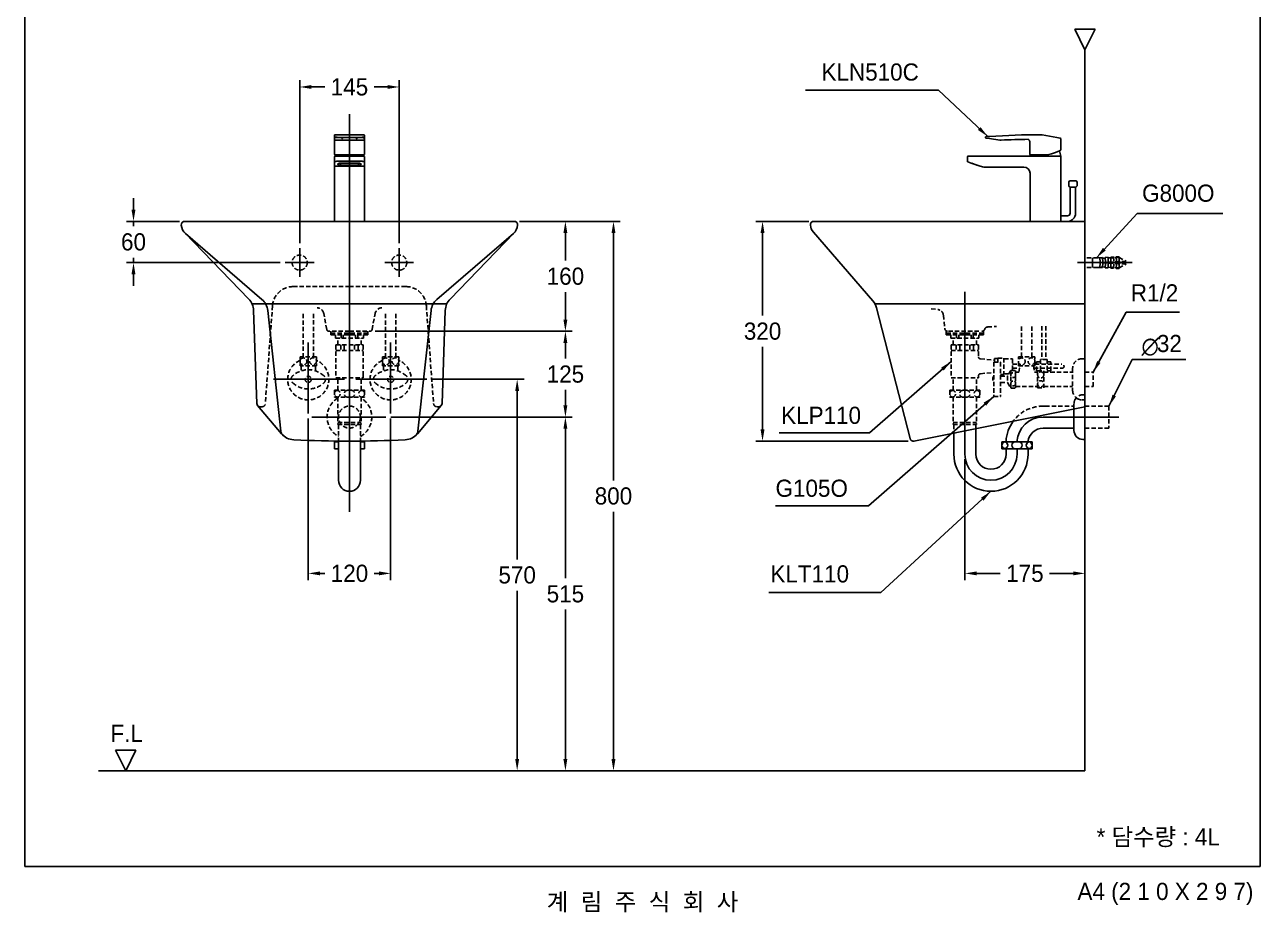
# Model space of a CAD drawing. Header units: millimetres. Extents: x 0 to 1800, y -67 to 2530.
# Drawn here: x 0 to 1800, y -67 to 1226 of the extents above; entities that cross this region are included whole.
import ezdxf
from ezdxf.enums import TextEntityAlignment as Align
from ezdxf.lldxf.tags import DXFTag

# ---------------------------------------------------------------- set-up
doc = ezdxf.new("R2010")
doc.units = ezdxf.units.MM
doc.linetypes.add('DASHED2', pattern=[9.525, 6.35, -3.175])
for name, color, linetype in [('TEXT', 7, 'Continuous'), ('내부선 및 부속', 4, 'Continuous'), ('도각라인', 7, 'Continuous'), ('외형선', 3, 'Continuous'), ('점선', 6, 'DASHED2'), ('중심선', 1, 'DASHED'), ('치수선', 7, 'Continuous')]:
    doc.layers.add(name, color=color, linetype=linetype)
doc.styles.add('____', font='')
doc.styles.add('타이틀', font='H2GTRM.TTF', dxfattribs={"height": 25})
doc.styles.get('____').set_extended_font_data('굴림')
tags = doc.linetypes.add('DASHDOT', pattern=[70, 31, -13, 13, -13]).pattern_tags.tags
tags[10:11] = [DXFTag(74, 4), DXFTag(75, 0), DXFTag(340, '0'), DXFTag(46, 0.0), DXFTag(50, 0.0), DXFTag(44, 0.0), DXFTag(45, 0.0)]
tags[8:9] = [DXFTag(74, 4), DXFTag(75, 0), DXFTag(340, '0'), DXFTag(46, 0.0), DXFTag(50, 0.0), DXFTag(44, 0.0), DXFTag(45, 0.0)]
tags[6:7] = [DXFTag(74, 4), DXFTag(75, 0), DXFTag(340, '0'), DXFTag(46, 0.0), DXFTag(50, 0.0), DXFTag(44, 0.0), DXFTag(45, 0.0)]
tags[4:5] = [DXFTag(74, 4), DXFTag(75, 0), DXFTag(340, '0'), DXFTag(46, 0.0), DXFTag(50, 0.0), DXFTag(44, 0.0), DXFTag(45, 0.0)]
tags = doc.linetypes.add('DASHED', pattern=[25.72, 12.86, -12.86]).pattern_tags.tags
tags[6:7] = [DXFTag(74, 4), DXFTag(75, 0), DXFTag(340, '0'), DXFTag(46, 0.0), DXFTag(50, 0.0), DXFTag(44, 0.0), DXFTag(45, 0.0)]
tags[4:5] = [DXFTag(74, 4), DXFTag(75, 0), DXFTag(340, '0'), DXFTag(46, 0.0), DXFTag(50, 0.0), DXFTag(44, 0.0), DXFTag(45, 0.0)]
doc.dimstyles.new('MSADIM', dxfattribs={"dimtxt": 33, "dimasz": 17, "dimexe": 10, "dimexo": 7.5, "dimgap": 10, "dimtad": 0, "dimtih": 1, "dimtoh": 1, "dimdec": 0, "dimzin": 1, "dimdsep": 46, "dimtxsty": '____', "dimcen": 11.25, "dimadec": 0, "dimazin": 0, "dimtfac": 1, "dimtdec": 0, "dimtix": 1, "dimtmove": 0, "dimatfit": 3, "dimfxl": 0, "dimtolj": 1, "dimtzin": 1, "dimarcsym": 0})

# ---------------------------------------------------------------- blocks, each defined once
blk = doc.blocks.new('*D4')
at = {"layer": '치수선', "color": 0, "linetype": 'Continuous', "lineweight": -2}
for p, q in [((400.6, 907.7), (400.6, 1144.9)), ((417.6, 1134.9), (437.1, 1134.9)), ((528.6, 1134.9), (509, 1134.9)), ((545.6, 907.7), (545.6, 1144.9))]:
    blk.add_line(p, q, dxfattribs=at)
at = {"layer": '치수선', "color": 0, "linetype": 'Continuous'}
for points in [[(417.6, 1137.7), (417.6, 1132.1), (400.6, 1134.9)], [(528.6, 1137.7), (528.6, 1132.1), (545.6, 1134.9)]]:
    blk.add_solid(points, dxfattribs=at)
at = {"layer": '치수선', "color": 0, "linetype": 'Continuous', "insert": (473.1, 1134.9), "char_height": 25, "attachment_point": 5, "style": '____'}
blk.add_mtext('\\A1;145', dxfattribs=at)
blk = doc.blocks.new('*D5')
at = {"layer": '치수선', "color": 0, "linetype": 'Continuous', "lineweight": -2}
for p, q in [((158.5, 956.2), (158.5, 973.2)), ((225.6, 939.2), (148.5, 939.2)), ((158.5, 939.2), (158.5, 932)), ((158.5, 879.2), (158.5, 886.3)), ((372.1, 879.2), (148.5, 879.2)), ((158.5, 862.2), (158.5, 845.2))]:
    blk.add_line(p, q, dxfattribs=at)
at = {"layer": '치수선', "color": 0, "linetype": 'Continuous'}
for points in [[(155.6, 956.2), (161.3, 956.2), (158.5, 939.2)], [(155.6, 862.2), (161.3, 862.2), (158.5, 879.2)]]:
    blk.add_solid(points, dxfattribs=at)
at = {"layer": '치수선', "color": 0, "linetype": 'Continuous', "insert": (158.5, 909.2), "char_height": 25, "attachment_point": 5, "style": '____'}
blk.add_mtext('\\A1;60', dxfattribs=at)
blk = doc.blocks.new('*D6')
at = {"layer": '치수선', "color": 0, "linetype": 'Continuous', "lineweight": -2}
for p, q in [((720.6, 939.2), (797.7, 939.2)), ((787.7, 922.2), (787.7, 882)), ((787.7, 796.2), (787.7, 836.3)), ((510.6, 779.2), (797.7, 779.2))]:
    blk.add_line(p, q, dxfattribs=at)
at = {"layer": '치수선', "color": 0, "linetype": 'Continuous'}
for points in [[(784.8, 922.2), (790.5, 922.2), (787.7, 939.2)], [(784.8, 796.2), (790.5, 796.2), (787.7, 779.2)]]:
    blk.add_solid(points, dxfattribs=at)
at = {"layer": '치수선', "color": 0, "linetype": 'Continuous', "insert": (787.7, 859.2), "char_height": 25, "attachment_point": 5, "style": '____'}
blk.add_mtext('\\A1;160', dxfattribs=at)
blk = doc.blocks.new('*D7')
at = {"layer": '치수선', "color": 0, "linetype": 'Continuous', "lineweight": -2}
for p, q in [((510.6, 779.2), (797.7, 779.2)), ((787.7, 762.2), (787.7, 739.5)), ((787.7, 671.2), (787.7, 693.8)), ((533.6, 654.2), (797.7, 654.2))]:
    blk.add_line(p, q, dxfattribs=at)
at = {"layer": '치수선', "color": 0, "linetype": 'Continuous'}
for points in [[(784.8, 762.2), (790.5, 762.2), (787.7, 779.2)], [(784.8, 671.2), (790.5, 671.2), (787.7, 654.2)]]:
    blk.add_solid(points, dxfattribs=at)
at = {"layer": '치수선', "color": 0, "linetype": 'Continuous', "insert": (787.7, 716.7), "char_height": 25, "attachment_point": 5, "style": '____'}
blk.add_mtext('\\A1;125', dxfattribs=at)
blk = doc.blocks.new('*D8')
at = {"layer": '치수선', "color": 0, "linetype": 'Continuous', "lineweight": -2}
for p, q in [((533.6, 654.2), (797.7, 654.2)), ((787.7, 637.2), (787.7, 419.5)), ((787.7, 156.2), (787.7, 373.8)), ((786.5, 139.2), (797.7, 139.2))]:
    blk.add_line(p, q, dxfattribs=at)
at = {"layer": '치수선', "color": 0, "linetype": 'Continuous'}
for points in [[(784.8, 637.2), (790.5, 637.2), (787.7, 654.2)], [(784.8, 156.2), (790.5, 156.2), (787.7, 139.2)]]:
    blk.add_solid(points, dxfattribs=at)
at = {"layer": '치수선', "color": 0, "linetype": 'Continuous', "insert": (787.7, 396.7), "char_height": 25, "attachment_point": 5, "style": '____'}
blk.add_mtext('\\A1;515', dxfattribs=at)
blk = doc.blocks.new('*D9')
at = {"layer": '치수선', "color": 0, "linetype": 'Continuous', "lineweight": -2}
for p, q in [((720.6, 939.2), (867.7, 939.2)), ((857.7, 922.2), (857.7, 562)), ((857.7, 156.2), (857.7, 516.3)), ((859.5, 139.2), (867.7, 139.2))]:
    blk.add_line(p, q, dxfattribs=at)
at = {"layer": '치수선', "color": 0, "linetype": 'Continuous'}
for points in [[(854.9, 922.2), (860.6, 922.2), (857.7, 939.2)], [(854.9, 156.2), (860.6, 156.2), (857.7, 139.2)]]:
    blk.add_solid(points, dxfattribs=at)
at = {"layer": '치수선', "color": 0, "linetype": 'Continuous', "insert": (857.7, 539.2), "char_height": 25, "attachment_point": 5, "style": '____'}
blk.add_mtext('\\A1;800', dxfattribs=at)
blk = doc.blocks.new('*D10')
at = {"layer": '치수선', "color": 0, "linetype": 'Continuous', "lineweight": -2}
for p, q in [((593.3, 709.2), (727.4, 709.2)), ((717.4, 692.2), (717.4, 447)), ((717.4, 156.2), (717.4, 401.3)), ((712.9, 139.2), (707.4, 139.2))]:
    blk.add_line(p, q, dxfattribs=at)
at = {"layer": '치수선', "color": 0, "linetype": 'Continuous'}
for points in [[(714.6, 692.2), (720.2, 692.2), (717.4, 709.2)], [(714.6, 156.2), (720.2, 156.2), (717.4, 139.2)]]:
    blk.add_solid(points, dxfattribs=at)
at = {"layer": '치수선', "color": 0, "linetype": 'Continuous', "insert": (717.4, 424.2), "char_height": 25, "attachment_point": 5, "style": '____'}
blk.add_mtext('\\A1;570', dxfattribs=at)
blk = doc.blocks.new('*D11')
at = {"layer": '치수선', "color": 0, "linetype": 'Continuous', "lineweight": -2}
for p, q in [((413.1, 652), (413.1, 416.6)), ((533.1, 652), (533.1, 416.6)), ((430.1, 426.6), (437.1, 426.6)), ((516.1, 426.6), (509, 426.6))]:
    blk.add_line(p, q, dxfattribs=at)
at = {"layer": '치수선', "color": 0, "linetype": 'Continuous'}
for points in [[(430.1, 429.4), (430.1, 423.8), (413.1, 426.6)], [(516.1, 429.4), (516.1, 423.8), (533.1, 426.6)]]:
    blk.add_solid(points, dxfattribs=at)
at = {"layer": '치수선', "color": 0, "linetype": 'Continuous', "insert": (473.1, 426.6), "char_height": 25, "attachment_point": 5, "style": '____'}
blk.add_mtext('\\A1;120', dxfattribs=at)
blk = doc.blocks.new('*D12')
at = {"layer": '치수선', "color": 0, "linetype": 'Continuous', "lineweight": -2}
for p, q in [((1142.1, 939.2), (1064.9, 939.2)), ((1074.9, 922.2), (1074.9, 802)), ((1074.9, 636.2), (1074.9, 756.3)), ((1287.1, 619.2), (1064.9, 619.2))]:
    blk.add_line(p, q, dxfattribs=at)
at = {"layer": '치수선', "color": 0, "linetype": 'Continuous'}
for points in [[(1072, 922.2), (1077.7, 922.2), (1074.9, 939.2)], [(1072, 636.2), (1077.7, 636.2), (1074.9, 619.2)]]:
    blk.add_solid(points, dxfattribs=at)
at = {"layer": '치수선', "color": 0, "linetype": 'Continuous', "insert": (1074.9, 779.2), "char_height": 25, "attachment_point": 5, "style": '____'}
blk.add_mtext('\\A1;320', dxfattribs=at)
blk = doc.blocks.new('*D13')
at = {"layer": '치수선', "color": 0, "linetype": 'Continuous', "lineweight": -2}
for p, q in [((1369.6, 592.7), (1369.6, 416.6)), ((1386.6, 426.6), (1421.1, 426.6)), ((1527.6, 426.6), (1493, 426.6)), ((1544.6, 425.2), (1544.6, 416.6))]:
    blk.add_line(p, q, dxfattribs=at)
at = {"layer": '치수선', "color": 0, "linetype": 'Continuous'}
for points in [[(1386.6, 429.4), (1386.6, 423.8), (1369.6, 426.6)], [(1527.6, 429.4), (1527.6, 423.8), (1544.6, 426.6)]]:
    blk.add_solid(points, dxfattribs=at)
at = {"layer": '치수선', "color": 0, "linetype": 'Continuous', "insert": (1457.1, 426.6), "char_height": 25, "attachment_point": 5, "style": '____'}
blk.add_mtext('\\A1;175', dxfattribs=at)

msp = doc.modelspace()

# ---------------------------------------------------------------- linework, layer by layer
at = {"layer": '내부선 및 부속', "linetype": 'Continuous'}
for p, q in [((451.1, 1064.2), (451.1, 1061.9)), ((451.1, 1064.2), (451.1, 1064)), ((451.1, 1064), (451.1, 1060.2)), ((452.1, 1065.2), (494.1, 1065.2)), ((495.1, 1064.2), (495.1, 1061.9)), ((1482, 1065), (1503.7, 1061.2)), ((451.1, 1060.7), (451.1, 1061.9)), ((451.1, 1058.6), (451.1, 1060.7)), ((451.1, 1060.2), (451.1, 1059.4)), ((451.1, 1037.2), (451.1, 1059.8)), ((451.1, 1059.8), (451.1, 1058.5)), ((451.1, 1058.2), (451.1, 1059.4)), ((451.1, 1058.5), (451.1, 1058.6)), ((451.1, 1058.2), (451.1, 1041.3)), ((452.1, 1057.6), (494.1, 1057.6)), ((489.1, 1061.5), (457.1, 1061.5)), ((457.1, 1061.5), (457.1, 1061.3)), ((457.1, 1061.3), (489.1, 1061.3)), ((463.1, 1061), (462.1, 1061)), ((462.1, 1061), (462.1, 1060.3)), ((462.1, 1060.3), (462.1, 1060.1)), ((462.1, 1060.1), (463.1, 1060.1)), ((463.1, 1060.1), (463.1, 1061)), ((463.1, 1060.3), (463.1, 1061)), ((463.1, 1060.1), (463.1, 1060.3)), ((483.1, 1061), (483.1, 1060.3)), ((484.1, 1061), (483.1, 1061)), ((483.1, 1060.3), (483.1, 1060.1)), ((483.1, 1060.1), (484.1, 1060.1)), ((484.1, 1060.1), (483.1, 1060.1)), ((484.1, 1060.3), (484.1, 1061)), ((484.1, 1060.1), (484.1, 1061)), ((484.1, 1060.1), (484.1, 1060.3)), ((484.1, 1060.1), (484.1, 1060.1)), ((489.1, 1061.3), (489.1, 1061.5)), ((494.1, 1057.5), (494.1, 1057.6)), ((495.1, 1061.9), (495.1, 1060.7)), ((495.1, 1060.7), (495.1, 1058.6)), ((495.1, 1059.8), (495.1, 1059.8)), ((495.1, 1059.8), (495.1, 1037.2)), ((495.1, 1058.5), (495.1, 1058.6)), ((1399.6, 1061.3), (1399.6, 1061.5)), ((1399.6, 1061.5), (1399.6, 1061.3)), ((1405.4, 1059.7), (1400.4, 1060.3)), ((1420.5, 1057.6), (1405.4, 1059.7)), ((1464.1, 1037.2), (1464.1, 1055.7)), ((1503.7, 1061.2), (1508.7, 1060.3)), ((1509.6, 1059.3), (1509.6, 1059.2)), ((1509.6, 1058.2), (1509.6, 1059.2)), ((1509.6, 1058.2), (1509.6, 1043.7)), ((451.1, 1041.3), (451.1, 1037.2)), ((451.1, 1025), (451.1, 1033.2)), ((451.1, 939.2), (451.1, 1033.2)), ((452.5, 1036.2), (452.1, 1036.2)), ((452.1, 1034.2), (457.1, 1034.2)), ((493.6, 1036.2), (452.5, 1036.2)), ((457.1, 1034.2), (489.1, 1034.2)), ((457.1, 1026.9), (489.1, 1026.9)), ((494.1, 1034.2), (489.1, 1034.2)), ((494.1, 1036.2), (493.6, 1036.2)), ((495.1, 1033.2), (495.1, 1025)), ((1373.3, 1026.9), (1373.3, 1033.2)), ((1373.3, 1033.2), (1373.3, 1026.9)), ((1374.3, 1034.2), (1379.3, 1034.2)), ((1379.3, 1034.2), (1503.6, 1034.2)), ((1465.1, 1036.2), (1478.5, 1036.2)), ((1465.6, 1036.2), (1470, 1036.2)), ((1480.6, 1036.2), (1478.5, 1036.2)), ((1487.6, 1036.2), (1480.6, 1036.2)), ((1508.6, 1034.2), (1503.6, 1034.2)), ((1508.6, 1034.2), (1509.6, 1034.2)), ((1509.6, 1034.2), (1509.6, 1033.2)), ((1509.6, 939.2), (1509.6, 1033.2)), ((451.1, 1020.3), (451.1, 1025)), ((451.1, 1019.2), (451.1, 1020.3)), ((451.1, 939.2), (451.1, 1019.2)), ((452.1, 1019.4), (494.1, 1019.4)), ((486.1, 1023.9), (460.1, 1023.9)), ((460.1, 1021.1), (460.1, 1023.9)), ((460.1, 1021.1), (486.1, 1021.1)), ((486.1, 1021.1), (486.1, 1023.9)), ((495.1, 1025), (495.1, 1020.3)), ((495.1, 1019.2), (495.1, 1020.3)), ((495.1, 1019.2), (495.1, 1019.2)), ((495.1, 1019.2), (495.1, 939.2)), ((1379, 1024.1), (1374, 1025.9)), ((1374, 1025.9), (1379, 1024.1)), ((1379, 1024.1), (1392, 1019.4)), ((1392, 1019.4), (1379, 1024.1)), ((1379.6, 1023.9), (1387.1, 1021.1)), ((1387.1, 1021.1), (1379.6, 1023.9)), ((1455.6, 1018.2), (1398.8, 1018.2)), ((1464.6, 939.2), (1464.6, 1009.2)), ((1521, 991.1), (1521, 996.2)), ((1523, 998.2), (1531.1, 998.2)), ((1533, 996.2), (1533, 991.1)), ((1527, 989.2), (1522.9, 989.2)), ((1523, 989.2), (1523, 951.2)), ((1523, 989.2), (1531, 989.2)), ((1529.3, 989.2), (1524.6, 989.2)), ((1531, 989.2), (1527, 989.2)), ((1531.1, 989.2), (1527, 989.2)), ((1531, 951.2), (1531, 989.2)), ((1509.6, 966.2), (1509.6, 971.2)), ((1509.6, 944.2), (1509.6, 966.2)), ((1519, 947.2), (1509.6, 947.2)), ((1509.6, 944.2), (1509.6, 939.2)), ((1509.6, 939.2), (1519, 939.2)), ((234.3, 921.6), (345.6, 825.6)), ((711.9, 921.6), (600.5, 825.6)), ((354.1, 809.4), (373.3, 633.7)), ((592, 809.4), (572.9, 633.7)), ((1528.6, 666), (1528.6, 634.7)), ((1353.6, 630.9), (1353.6, 600.2)), ((1385.6, 637.3), (1385.6, 600.2)), ((1483.5, 638.2), (1528.6, 638.2)), ((457.1, 618.2), (451.3, 618.2)), ((451.3, 618.2), (451.3, 614.9)), ((451.3, 614.9), (451.3, 608.2)), ((457.1, 619.2), (457.1, 614.6)), ((457.1, 614.6), (457.1, 562.2)), ((489.1, 619.2), (489.1, 614.6)), ((494.8, 618.2), (489.1, 618.2)), ((489.1, 614.6), (489.1, 562.2)), ((494.8, 618.2), (494.8, 614.9)), ((494.8, 614.9), (494.8, 608.2)), ((1423.6, 618.2), (1467.6, 618.2)), ((1423.6, 618.2), (1423.6, 608.2)), ((1429.6, 618.2), (1429.6, 619.3)), ((1467.6, 618.2), (1467.6, 608.2)), ((1541.6, 621.7), (1544.6, 621.7)), ((457.1, 608.2), (451.3, 608.2)), ((494.8, 608.2), (489.1, 608.2)), ((1423.6, 608.2), (1467.6, 608.2)), ((1429.6, 608.2), (1429.6, 600.2)), ((1461.6, 608.2), (1461.6, 600.2))]:
    msp.add_line(p, q, dxfattribs=at)
for centre, radius, start, end in [((1473.3, 65.2), 1000, 89.5936, 93.8863), ((1480.3, 1055.2), 10, 80, 89.5936), ((494.1, 1058.5), 1, 270, 0), ((1400.6, 1061.3), 1, 202.1993, 262.1993), ((1400.6, 1061.3), 1, 202.1993, 262.1993), ((1400.6, 1061.3), 1, 202.1993, 262.1993), ((1400.6, 1061.3), 1, 202.1993, 262.1993), ((1421.9, 1067.5), 10, 262.1993, 272.9349), ((1473.3, 65.2), 993.6, 90.6538, 92.9349), ((1460.8, 1055.6), 3.34, 2.007, 69.3544), ((452.1, 1037.2), 1, 180, 270), ((452.1, 1033.2), 1, 90, 180), ((452.1, 1033.2), 1, 90, 180), ((480.7, 1029.1), 27.6, 165.1842, 169.4357), ((466.4, 1029.1), 27.6, 10.5643, 14.8158), ((494.1, 1037.2), 1, 270, 0), ((494.1, 1033.2), 1, 0, 90), ((1374.3, 1033.2), 1, 90, 180), ((1374.3, 1033.2), 1, 90, 180), ((1465.1, 1037.2), 1, 180, 270), ((1496.7, 1029.1), 27.6, 165.1842, 169.4357), ((1482, 1091.7), 55.8, 275.72, 293.156), ((1482.4, 1029.1), 27.6, 10.5643, 27.3016), ((1398.8, 1038.2), 20, 250, 270), ((1398.8, 1038.2), 20, 250, 270), ((1455.6, 1009.2), 9, 0, 90), ((1523, 996.2), 2, 90, 180), ((1522.9, 991.1), 1.92, 180, 270), ((1531.1, 996.2), 1.92, 0, 90), ((1531.1, 991.1), 1.92, 270, 0), ((1519, 951.2), 4, 270, 0), ((1519, 951.2), 12, 270, 0), ((329.3, 806.7), 25, 6.2167, 49.2335), ((616.8, 806.7), 25, 130.7665, 173.7833), ((1483.5, 616.2), 54, 143.5957, 176.6714), ((1483.5, 616.2), 22, 90, 174.7841), ((1541.6, 634.7), 13, 180.0012, 270), ((1428.6, 613.2), 5, 98.6269, 261.3731), ((1427.1, 613.2), 5, 278.6269, 81.3731), ((1443.1, 613.2), 5, 90, 270), ((1448.1, 613.2), 5, 270, 90), ((1464.1, 613.2), 5, 98.6269, 261.3731), ((1462.6, 613.2), 5, 278.6269, 81.3731), ((1407.6, 600.2), 54, 180, 0), ((1407.6, 600.2), 22, 180, 0), ((473.1, 562.2), 16, 180, 0)]:
    msp.add_arc(centre, radius, start, end, dxfattribs=at)
for points, knots in [([(451.1, 1064.3), (451.1, 1064.4), (451.1, 1064.5), (451.2, 1064.6), (451.3, 1064.8), (451.5, 1065), (451.8, 1065.2), (452, 1065.2), (452.1, 1065.2)], [0, 0, 0, 0, 0.097046, 0.215477, 0.366984, 0.6013, 0.806128, 1, 1, 1, 1]), ([(494.1, 1065.2), (494.1, 1065.2), (494.2, 1065.2), (494.4, 1065.1), (494.6, 1065), (494.8, 1064.9), (494.9, 1064.7), (495, 1064.5), (495, 1064.4), (495.1, 1064.3), (495.1, 1064.3), (495.1, 1064.3)], [0, 0, 0, 0, 0.020818, 0.239105, 0.419032, 0.574027, 0.708164, 0.821662, 0.913084, 0.980269, 1, 1, 1, 1]), ([(1400.5, 1062.5), (1400.3, 1062.5), (1400.1, 1062.5), (1399.9, 1062.3), (1399.7, 1062.1), (1399.6, 1061.9), (1399.6, 1061.6), (1399.6, 1061.5)], [0, 0, 0, 0, 0.285714, 0.428571, 0.571429, 0.785714, 1, 1, 1, 1]), ([(1400.5, 1062.5), (1400.5, 1062.5), (1400.6, 1062.5), (1400.9, 1062.6), (1401.3, 1062.6), (1401.7, 1062.6), (1402.4, 1062.7), (1403.3, 1062.7), (1404.4, 1062.8), (1405.1, 1062.9), (1405.5, 1062.9)], [0, 0, 0, 0, 0.142857, 0.285714, 0.357143, 0.428571, 0.571429, 0.714286, 0.857143, 1, 1, 1, 1]), ([(457.1, 1061.5), (456.6, 1061.5), (455.9, 1061.5), (455.1, 1061.6), (454.5, 1061.6), (453.9, 1061.6), (453.1, 1061.6), (452.5, 1061.7), (452, 1061.7), (451.8, 1061.7), (451.7, 1061.7), (451.5, 1061.8), (451.2, 1061.8), (451.1, 1061.9), (451.1, 1061.9)], [0, 0, 0, 0, 0.142857, 0.214286, 0.285714, 0.357143, 0.428571, 0.571429, 0.642857, 0.678571, 0.696429, 0.714286, 0.857143, 1, 1, 1, 1]), ([(451.1, 1060.7), (451.1, 1060.8), (451.5, 1061), (453.2, 1061.2), (455.3, 1061.3), (456.6, 1061.3), (457.1, 1061.3)], [0, 0, 0, 0, 0.285714, 0.571429, 0.857143, 1, 1, 1, 1]), ([(495, 1061.8), (494.9, 1061.8), (494.8, 1061.8), (494.5, 1061.7), (493.8, 1061.7), (493, 1061.6), (492.3, 1061.6), (491.5, 1061.6), (490.4, 1061.5), (489.5, 1061.5), (489.1, 1061.5)], [0, 0, 0, 0, 0.022938, 0.185782, 0.348626, 0.511469, 0.592891, 0.674313, 0.837156, 1, 1, 1, 1]), ([(489.1, 1061.3), (490, 1061.3), (491.8, 1061.3), (493.9, 1061.1), (494.7, 1060.9), (494.9, 1060.8), (495, 1060.8)], [0, 0, 0, 0, 0.32589, 0.651781, 0.977671, 1, 1, 1, 1]), ([(451.1, 1025), (451.1, 1025.3), (451.5, 1025.9), (453.2, 1026.5), (455.3, 1026.8), (456.6, 1026.9), (457.1, 1026.9)], [0, 0, 0, 0, 0.285714, 0.571429, 0.857143, 1, 1, 1, 1]), ([(489.1, 1026.9), (490, 1026.9), (491.8, 1026.7), (493.9, 1026.2), (494.7, 1025.7), (494.9, 1025.4), (494.9, 1025.4)], [0, 0, 0, 0, 0.326484, 0.652968, 0.979452, 1, 1, 1, 1]), ([(1373.3, 1026.9), (1373.3, 1026.8), (1373.3, 1026.6), (1373.4, 1026.4), (1373.6, 1026.2), (1373.7, 1026), (1373.9, 1026), (1374, 1025.9)], [0, 0, 0, 0, 0.214286, 0.428571, 0.571429, 0.714286, 1, 1, 1, 1]), ([(1508.9, 1042.8), (1508.9, 1042.8), (1508.8, 1042.7), (1508.6, 1042.6), (1508.2, 1042.4), (1507.9, 1042.2), (1507.5, 1042), (1507.1, 1041.8), (1506.6, 1041.6), (1505.9, 1041.3), (1505.3, 1041), (1504.7, 1040.7), (1504.5, 1040.6), (1504.4, 1040.6)], [0, 0, 0, 0, 0.022972, 0.19686, 0.283804, 0.370748, 0.457692, 0.5229, 0.63158, 0.718524, 0.892412, 0.935884, 1, 1, 1, 1]), ([(1508.5, 1042.6), (1508.5, 1042.6), (1508.5, 1042.6), (1508.5, 1042.6), (1508.4, 1042.5), (1508.4, 1042.5), (1508.3, 1042.5), (1508.2, 1042.4), (1508.2, 1042.4), (1508.1, 1042.4), (1508.1, 1042.3), (1508, 1042.3), (1508, 1042.3), (1507.9, 1042.3), (1507.9, 1042.2), (1507.8, 1042.2), (1507.7, 1042.1), (1507.5, 1042.1), (1507.5, 1042), (1507.3, 1041.9), (1507.2, 1041.9), (1507.1, 1041.8), (1507, 1041.8), (1507, 1041.8), (1507, 1041.8), (1506.9, 1041.8)], [0, 0, 0, 0, 0.147203, 0.147203, 0.295653, 0.295653, 0.37051, 0.37051, 0.483564, 0.483564, 0.521467, 0.521467, 0.597561, 0.597561, 0.635788, 0.635788, 0.751471, 0.751471, 0.829397, 0.829397, 0.947331, 0.947331, 0.986892, 0.986892, 1, 1, 1, 1]), ([(1509.4, 1043.7), (1509.4, 1043.6), (1509.4, 1043.4), (1509.3, 1043.2), (1509.2, 1043), (1509, 1042.9), (1508.9, 1042.8)], [0, 0, 0, 0, 0.250001, 0.499999, 0.749998, 1, 1, 1, 1]), ([(1509.4, 1043.7), (1509.4, 1043.7), (1509.5, 1043.7), (1509.6, 1043.7), (1509.6, 1043.7)], [0, 0, 0, 0, 0.15708, 1, 1, 1, 1]), ([(451.1, 1019.2), (451.1, 1019.2), (451.1, 1019.2), (451.1, 1019.1), (451.1, 1019), (451.1, 1018.9)], [0, 0, 0, 0, 0.003909, 0.003909, 1, 1, 1, 1]), ([(495, 1019), (495, 1019), (495, 1018.9), (495, 1018.9), (495, 1018.9)], [0, 0, 0, 0, 0.705199, 1, 1, 1, 1])]:
    msp.add_open_spline(points, degree=3, knots=knots, dxfattribs=at)
for points, degree in [([(495, 1062.1), (495.1, 1062), (494.9, 1061.8)], 2), ([(495, 1062.1), (495.1, 1062), (495.1, 1062), (495.1, 1061.9)], 3), ([(1400.5, 1062.5), (1400, 1062.5), (1399.6, 1062), (1399.6, 1061.5)], 3), ([(1400.2, 1062.5), (1400.3, 1062.5), (1400.3, 1062.5), (1400.3, 1062.5)], 3), ([(494.5, 1057.7), (494.5, 1057.6), (494.5, 1057.5), (494.6, 1057.5)], 3), ([(494.7, 1057.7), (494.6, 1057.6), (494.6, 1057.6), (494.6, 1057.5)], 3), ([(494.9, 1060.8), (495, 1060.6), (495, 1060.5)], 2), ([(495.1, 1061.9), (495.1, 1061.9), (495, 1061.8), (495, 1061.8)], 3), ([(495, 1060.8), (495, 1060.7), (495.1, 1060.7), (495.1, 1060.7)], 3), ([(495.1, 1060.7), (495.1, 1060.6), (495.1, 1060.5), (495, 1060.5)], 3), ([(1399.6, 1061.3), (1399.6, 1060.9), (1400, 1060.4), (1400.4, 1060.3)], 3), ([(1503.7, 1061.2), (1503.7, 1061.2), (1503.7, 1061.2), (1503.7, 1061.2)], 3), ([(1509.6, 1059.3), (1509.6, 1059.8), (1509.2, 1060.2), (1508.7, 1060.3)], 3), ([(1373.3, 1026.9), (1373.3, 1026.5), (1373.6, 1026.1), (1374, 1025.9)], 3), ([(1504.4, 1040.6), (1504.2, 1040.5), (1504, 1040.4)], 2), ([(1504, 1040.4), (1504, 1040.4), (1504, 1040.4), (1504, 1040.4)], 3), ([(494.9, 1025.4), (495, 1025.3), (495.1, 1025.2), (495.1, 1025)], 3), ([(494.9, 1025.4), (495, 1025.1), (495, 1024.9)], 2), ([(495.1, 1025), (495.1, 1025), (495.1, 1024.9), (495, 1024.9)], 3)]:
    msp.add_open_spline(points, degree=degree, dxfattribs=at)
for points in [[(452.1, 1057.6), (451.1, 1057.6), (451.1, 1058.6)], [(495.1, 1058.6), (495.1, 1057.6), (494.1, 1057.6)], [(452.1, 1019.4), (451.1, 1019.4), (451.1, 1020.3)], [(495.1, 1020.3), (495.1, 1019.4), (494.1, 1019.4)]]:
    msp.add_rational_spline(points, [1, 0.707106781056, 1], degree=2, dxfattribs=at)
for points in [[(460.1, 1021.1), (456.1, 1021.1), (456.1, 1022.5), (456.1, 1023.9), (460.1, 1023.9)], [(486.1, 1023.9), (490.1, 1023.9), (490.1, 1022.5), (490.1, 1021.1), (486.1, 1021.1)]]:
    msp.add_rational_spline(points, [1, 0.707106781056, 1, 0.707106781056, 1], degree=2, knots=[0, 0, 0, 0.5, 0.5, 1, 1, 1], dxfattribs=at)
at = {"layer": '도각라인'}
for p, q in [((0, 0), (0, 2530)), ((1800, 2530), (1800, 0)), ((0, 0), (1800, 0))]:
    msp.add_line(p, q, dxfattribs=at)
at = {"layer": '외형선', "linetype": 'Continuous'}
for p, q in [((1559.6, 1219.2), (1529.6, 1219.2)), ((1529.6, 1219.2), (1544.6, 1189.2)), ((1544.6, 1189.2), (1559.6, 1219.2)), ((1544.6, 1189.2), (1544.6, 139.2)), ((473.1, 939.2), (233.1, 939.2)), ((473.1, 939.2), (713.1, 939.2)), ((1149.6, 939.2), (1544.6, 939.2)), ((233.1, 922.7), (326.4, 826.1)), ((713.1, 922.7), (619.7, 826.1)), ((1148.9, 923.5), (1235.7, 823.6)), ((331.1, 819.2), (473.1, 819.2)), ((615, 819.2), (473.1, 819.2)), ((1238.8, 819.2), (1544.6, 819.2)), ((1241, 813.4), (1289.7, 622.9)), ((333.4, 809.6), (338.1, 674)), ((612.7, 809.6), (608.1, 674)), ((374, 630), (339.2, 670.9)), ((572.1, 630), (606.9, 670.9)), ((1295.5, 619.3), (1544.6, 669.2)), ((162.1, 169.2), (132.1, 169.2)), ((132.1, 169.2), (147.1, 139.2)), ((147.1, 139.2), (162.1, 169.2)), ((107.6, 139.2), (1544.6, 139.2))]:
    msp.add_line(p, q, dxfattribs=at)
for centre, radius, start, end in [((233.1, 934.2), 5, 90, 184.6499), ((713.1, 934.2), 5, 355.3501, 90), ((1149.6, 934.2), 5, 90, 185.1725), ((246, 935.2), 18, 184.6499, 229.2339), ((700.1, 935.2), 18, 310.7661, 355.35), ((1162.5, 935.3), 18, 185.1725, 220.9743), ((308.4, 808.7), 25, 1.9738, 43.9982), ((637.7, 808.7), 25, 136.0018, 178.0262), ((1216.8, 807.2), 25, 14.3371, 40.9738), ((343.1, 674.2), 5, 181.9732, 220.3044), ((603.1, 674.2), 5, 319.6955, 358.0268), ((383.2, 634.8), 10, 186.2167, 228.8957), ((562.9, 634.8), 10, 311.1043, 353.7833), ((393.1, 646.1), 25, 220.305, 267.1781), ((473.1, 2269.2), 1650, 267.1781, 270), ((473.1, 2269.2), 1650, 270, 272.8219), ((553.1, 646.1), 25, 272.8219, 319.695), ((1294.6, 624.2), 5, 194.3371, 281.3318)]:
    msp.add_arc(centre, radius, start, end, dxfattribs=at)
at = {"layer": '점선'}
for p, q in [((1563.2, 886.2), (1544.6, 886.2)), ((1555.6, 886.2), (1555.6, 879.2)), ((1570.2, 886.5), (1563.2, 886.2)), ((1594.2, 886.8), (1566.2, 885.3)), ((1566.2, 886.3), (1566.6, 879.3)), ((1570.2, 886.5), (1570.6, 879.5)), ((1574.2, 886.7), (1578.2, 886.9)), ((1574.2, 886.7), (1574.5, 879.7)), ((1578.2, 886.9), (1578.5, 880)), ((1582.2, 887.2), (1586.2, 887.4)), ((1582.2, 887.2), (1582.5, 880.2)), ((1586.2, 887.4), (1586.5, 880.4)), ((1590.2, 887.6), (1594.2, 887.8)), ((1590.2, 887.6), (1590.5, 880.6)), ((1594.2, 887.8), (1594.5, 880.8)), ((1594.2, 886.8), (1604.5, 881.3)), ((1563.2, 872.2), (1544.6, 872.2)), ((1555.6, 872.2), (1555.6, 879.2)), ((1570.2, 871.8), (1563.2, 872.2)), ((1604.5, 881.3), (1563.4, 879.2)), ((1604.5, 877), (1563.4, 879.2)), ((1566.2, 872), (1566.6, 879)), ((1594.2, 871.5), (1566.2, 873)), ((1570.2, 871.8), (1570.6, 878.8)), ((1574.2, 871.6), (1574.5, 878.6)), ((1574.2, 871.6), (1578.2, 871.4)), ((1578.2, 871.4), (1578.5, 878.4)), ((1582.2, 871.2), (1582.5, 878.2)), ((1582.2, 871.2), (1586.2, 871)), ((1586.2, 871), (1586.5, 877.9)), ((1590.2, 870.7), (1590.5, 877.7)), ((1590.2, 870.7), (1594.2, 870.5)), ((1597.6, 879.2), (1592.5, 880.7)), ((1597.6, 879.2), (1592.5, 877.6)), ((1594.2, 870.5), (1594.5, 877.5)), ((1594.2, 871.5), (1604.5, 877)), ((390.9, 844.2), (473.1, 844.2)), ((555.2, 844.2), (473.1, 844.2)), ((361, 816.4), (350.5, 673.8)), ((585.1, 816.4), (595.6, 673.8)), ((1320.6, 811.8), (1330.3, 810.8)), ((405.6, 804.5), (405.6, 741.9)), ((420.6, 804.8), (420.6, 741.9)), ((440.1, 781.6), (435.6, 805.2)), ((506, 781.6), (510.5, 805.2)), ((525.6, 804.5), (525.6, 741.9)), ((540.6, 804.8), (540.6, 741.9)), ((1338.3, 802.5), (1340.3, 783.3)), ((473.1, 779.2), (443, 779.2)), ((446.1, 779.2), (446.1, 774.2)), ((446.1, 776.2), (500.1, 776.2)), ((446.1, 774.2), (500.1, 774.2)), ((452.6, 774.2), (452.6, 769.2)), ((461.1, 774.2), (461.1, 769.2)), ((464.1, 774.2), (464.1, 769.2)), ((473.1, 779.2), (503.1, 779.2)), ((482.1, 774.2), (482.1, 769.2)), ((485.1, 774.2), (485.1, 769.2)), ((493.6, 774.2), (493.6, 769.2)), ((500.1, 779.2), (500.1, 774.2)), ((1342.6, 779.7), (1342.6, 774.2)), ((1342.6, 776.2), (1396.6, 776.2)), ((1342.6, 774.2), (1396.6, 774.2)), ((1345.6, 779.2), (1393.6, 779.2)), ((1349.1, 774.2), (1349.1, 769.2)), ((1357.6, 774.2), (1357.6, 769.2)), ((1360.6, 774.2), (1360.6, 769.2)), ((1378.6, 774.2), (1378.6, 769.2)), ((1381.6, 774.2), (1381.6, 769.2)), ((1390.1, 774.2), (1390.1, 769.2)), ((1396.6, 779.7), (1396.6, 774.2)), ((1402.6, 785.4), (1415.6, 786.2)), ((1452.1, 741.9), (1452.1, 786.5)), ((1467.1, 741.9), (1467.1, 786.5)), ((1481.6, 786.5), (1481.6, 738.2)), ((1487.6, 786.5), (1487.6, 738.2)), ((452.6, 769.2), (493.6, 769.2)), ((453.1, 759.2), (453.1, 711.2)), ((453.1, 759.2), (493.1, 759.2)), ((456.1, 759.2), (456.1, 769.2)), ((460.6, 759.2), (460.6, 751.2)), ((465.6, 759.2), (465.6, 751.2)), ((480.6, 759.2), (480.6, 751.2)), ((485.6, 759.2), (485.6, 751.2)), ((490.1, 759.2), (490.1, 769.2)), ((493.1, 759.2), (493.1, 714.4)), ((1349.1, 769.2), (1390.1, 769.2)), ((1349.6, 759.2), (1349.6, 711.2)), ((1349.6, 759.2), (1389.6, 759.2)), ((1352.6, 759.2), (1352.6, 769.2)), ((1357.1, 759.2), (1357.1, 751.2)), ((1362.1, 759.2), (1362.1, 751.2)), ((1377.1, 759.2), (1377.1, 751.2)), ((1382.1, 759.2), (1382.1, 751.2)), ((1386.6, 759.2), (1386.6, 769.2)), ((1389.6, 759.2), (1389.6, 741.9)), ((401.1, 741.9), (401.1, 728.9)), ((425.1, 741.9), (401.1, 741.9)), ((425.1, 741.9), (425.1, 728.9)), ((453.1, 751.2), (493.1, 751.2)), ((521.1, 741.9), (521.1, 728.9)), ((545.1, 741.9), (521.1, 741.9)), ((545.1, 741.9), (545.1, 728.9)), ((1349.6, 751.2), (1389.6, 751.2)), ((1392.3, 738.9), (1412.6, 737.2)), ((1412.6, 739.7), (1417.6, 739.7)), ((1412.6, 739.7), (1412.6, 734.2)), ((1417.6, 740.2), (1426.6, 740.2)), ((1417.6, 740.2), (1417.6, 734.2)), ((1426.6, 740.2), (1426.6, 716.2)), ((1426.6, 738.9), (1439.1, 738.9)), ((1439.1, 738.9), (1439.1, 722.2)), ((1447.6, 741.9), (1471.6, 741.9)), ((1447.6, 728.9), (1447.6, 741.9)), ((1471.6, 728.9), (1471.6, 741.9)), ((1489.6, 738.2), (1479.6, 738.2)), ((1479.6, 738.2), (1479.6, 721.7)), ((1489.6, 738.2), (1489.6, 719.4)), ((1540.6, 739.2), (1544.6, 739.2)), ((425.1, 728.9), (401.1, 728.9)), ((402.6, 728.9), (402.6, 721.5)), ((423.6, 728.9), (423.6, 721.5)), ((545.1, 728.9), (521.1, 728.9)), ((522.6, 728.9), (522.6, 721.5)), ((543.6, 728.9), (543.6, 721.5)), ((1411.6, 734.2), (1411.6, 684.2)), ((1411.6, 734.2), (1421.6, 734.2)), ((1421.6, 734.2), (1421.6, 684.2)), ((1436.6, 722.2), (1431.6, 713.9)), ((1436.6, 722.2), (1443.6, 722.2)), ((1436.6, 722.2), (1436.6, 696.2)), ((1439.1, 731.2), (1447.6, 731.2)), ((1439.1, 725.2), (1449, 725.2)), ((1443.6, 722.2), (1443.6, 696.2)), ((1447.6, 728.9), (1471.6, 728.9)), ((1448.1, 719.4), (1449.6, 728.9)), ((1469.6, 728.9), (1471.1, 719.4)), ((1470.2, 725.2), (1511.1, 725.2)), ((1471.6, 731.2), (1511.1, 731.2)), ((1474.1, 721.7), (1474.1, 734.7)), ((1479.6, 734.7), (1474.1, 734.7)), ((1479.6, 721.7), (1474.1, 721.7)), ((1475.6, 721.7), (1475.6, 696.7)), ((1475.6, 721.7), (1484.6, 721.7)), ((1484.6, 721.7), (1484.6, 696.7)), ((1495.1, 734.7), (1489.6, 734.7)), ((1495.1, 721.7), (1489.6, 721.7)), ((1495.1, 721.7), (1495.1, 734.7)), ((1526.6, 725.2), (1526.6, 693.2)), ((453.1, 711.2), (493.1, 711.2)), ((456.1, 693.2), (456.1, 711.2)), ((490.1, 693.2), (490.1, 711.2)), ((493.1, 714.4), (493.1, 711.2)), ((1349.6, 711.2), (1389.6, 711.2)), ((1352.6, 693.2), (1352.6, 711.2)), ((1386.6, 693.2), (1386.6, 711.2)), ((1389.6, 714.4), (1389.6, 711.2)), ((1392.3, 717.4), (1411.6, 719.1)), ((1421.6, 716.2), (1426.6, 716.2)), ((1421.6, 713.9), (1431.6, 713.9)), ((1421.6, 704.4), (1431.6, 704.4)), ((1426.6, 717.4), (1433.7, 717.4)), ((1431.6, 713.9), (1431.6, 704.4)), ((1431.6, 704.4), (1436.6, 696.2)), ((1443.6, 719.4), (1448.1, 719.4)), ((1471.1, 719.4), (1475.6, 719.4)), ((1484.6, 719.4), (1526.6, 719.4)), ((1544.6, 719.4), (1556.6, 719.4)), ((1556.6, 698.9), (1556.6, 719.4)), ((451.1, 693.2), (495.1, 693.2)), ((451.1, 693.2), (451.1, 683.2)), ((495.1, 693.2), (495.1, 683.2)), ((1347.6, 693.2), (1391.6, 693.2)), ((1347.6, 693.2), (1347.6, 683.2)), ((1391.6, 693.2), (1391.6, 683.2)), ((1411.6, 684.2), (1421.6, 684.2)), ((1436.6, 696.2), (1443.6, 696.2)), ((1443.6, 698.9), (1475.6, 698.9)), ((1475.6, 696.7), (1484.6, 696.7)), ((1484.6, 698.9), (1526.6, 698.9)), ((1541.6, 686.7), (1544.6, 686.7)), ((1544.6, 698.9), (1556.6, 698.9)), ((345.6, 669.2), (343.1, 669.2)), ((451.1, 683.2), (495.1, 683.2)), ((456.1, 683.2), (456.1, 643.2)), ((490.1, 683.2), (490.1, 643.2)), ((600.6, 669.2), (603.1, 669.2)), ((1347.6, 683.2), (1391.6, 683.2)), ((1352.6, 683.2), (1352.6, 643.2)), ((1386.6, 683.2), (1386.6, 643.2)), ((1483.5, 670.2), (1486.7, 670.2)), ((1486.7, 670.2), (1528.6, 670.2)), ((1528.6, 673.7), (1528.6, 666)), ((1540.6, 679.2), (1544.6, 679.2)), ((1544.6, 670.2), (1579.6, 670.2)), ((1579.6, 670.2), (1579.6, 638.2)), ((456.1, 646.2), (490.1, 646.2)), ((456.1, 643.2), (490.1, 643.2)), ((457.1, 643.2), (457.1, 619.2)), ((489.1, 643.2), (489.1, 619.2)), ((1352.6, 646.2), (1386.6, 646.2)), ((1352.6, 643.2), (1386.6, 643.2)), ((1353.6, 643.2), (1353.6, 630.9)), ((1385.6, 643.2), (1385.6, 637.3)), ((1544.6, 638.2), (1579.6, 638.2))]:
    msp.add_line(p, q, dxfattribs=at)
for centre, radius in [((400.6, 879.2), 11), ((545.6, 879.2), 11), ((406.1, 735.3), 5), ((420, 735.6), 5), ((526.1, 735.3), 5), ((540, 735.6), 5), ((1452.6, 735.3), 5), ((1466.6, 735.6), 5), ((1480.1, 715.7), 4.5), ((413.1, 709.2), 4.5), ((533.1, 709.2), 4.5), ((1440.1, 715.2), 3.5), ((1440.1, 703.2), 3.5), ((1480.1, 702.7), 4.5), ((473.1, 654.2), 16)]:
    msp.add_circle(centre, radius, dxfattribs=at)
for centre, radius, start, end in [((390.9, 814.2), 30, 90, 175.7992), ((555.2, 814.2), 30, 4.2008, 90), ((425.8, 803.3), 10, 10.8241, 89.4028), ((520.4, 803.3), 10, 90.5972, 169.1759), ((443, 782.2), 3, 190.8241, 269.9992), ((503.1, 782.2), 3, 270.0008, 349.1759), ((1392.6, 741.9), 3, 180, 265.0303), ((1540.6, 725.2), 14, 90, 180), ((413.1, 709.2), 30, 113.5781, 66.4217), ((413.1, 689.5), 33.6, 47.499, 132.501), ((533.1, 709.2), 30, 113.5781, 66.4217), ((533.1, 689.5), 33.6, 47.499, 132.501), ((1511.1, 728.2), 3, 270.0017, 90), ((395.1, 709.2), 7, 132.501, 227.499), ((413.1, 728.8), 33.6, 227.499, 312.501), ((431.1, 709.2), 7, 312.501, 47.499), ((515.1, 709.2), 7, 132.501, 227.499), ((533.1, 728.8), 33.6, 227.499, 312.501), ((551.1, 709.2), 7, 312.501, 47.499), ((1392.6, 714.4), 3, 94.9697, 180), ((1418, 709.2), 7.84, 144.9654, 215.0346), ((456.1, 688.2), 5, 98.6269, 261.3731), ((454.6, 688.2), 5, 278.6269, 81.3731), ((470.6, 688.2), 5, 90, 270), ((475.6, 688.2), 5, 270, 90), ((491.6, 688.2), 5, 98.6269, 261.3731), ((490.1, 688.2), 5, 278.6269, 81.3731), ((1352.6, 688.2), 5, 98.6269, 261.3731), ((1351.1, 688.2), 5, 278.6269, 81.3731), ((1367.1, 688.2), 5, 90, 270), ((1372.1, 688.2), 5, 270, 90), ((1388.1, 688.2), 5, 98.6269, 261.3731), ((1386.6, 688.2), 5, 278.6269, 81.3731), ((1540.6, 693.2), 14, 180, 240.5026), ((1541.6, 673.7), 13, 90, 151.0268), ((343.1, 674.2), 5, 220.3045, 270), ((345.6, 674.2), 5, 270, 355.7992), ((473.1, 654.2), 32.5, 121.5389, 240.5076), ((473.1, 654.2), 32.5, 299.4924, 58.4611), ((600.6, 674.2), 5, 184.2008, 270), ((603.1, 674.2), 5, 270, 319.6955), ((1483.5, 616.2), 54, 90, 143.5957), ((1541.6, 673.7), 13, 151.0268, 180), ((1540.6, 693.2), 14, 240.5026, 270)]:
    msp.add_arc(centre, radius, start, end, dxfattribs=at)
for points, weights in [([(1338.3, 802.5), (1337.6, 810), (1330.3, 810.8)], [0.960449425852, 0.745429964234, 0.962918301083]), ([(1340.3, 783.3), (1340.7, 779.2), (1344.7, 779.2)], [0.960449425852, 0.728435198812, 0.999999999926]), ([(1394.5, 779.2), (1397.6, 779.2), (1398.6, 782.3)], [1, 0.772898088566, 0.897974205602]), ([(1402.5, 785.4), (1399.6, 785.1), (1398.6, 782.3)], [0.971797129536, 0.781079372826, 0.897974205583])]:
    msp.add_rational_spline(points, weights, degree=2, dxfattribs=at)
at = {"layer": '중심선', "linetype": 'DASHDOT'}
for p, q in [((473.1, 1095.2), (473.1, 516.2)), ((400.6, 900.2), (400.6, 858.2)), ((545.6, 900.2), (545.6, 858.2)), ((379.6, 879.2), (421.6, 879.2)), ((524.6, 879.2), (566.6, 879.2)), ((1533.6, 879.2), (1613.3, 879.2)), ((1369.6, 836.7), (1369.6, 600.2)), ((413.1, 762.6), (413.1, 659.5)), ((533.1, 762.6), (533.1, 659.5)), ((362.3, 709.2), (465.8, 709.2)), ((482.3, 709.2), (585.8, 709.2)), ((418.4, 654.2), (526.1, 654.2)), ((1483.5, 654.2), (1593.7, 654.2)), ((1445.6, 608.2), (1445.6, 600.2))]:
    msp.add_line(p, q, dxfattribs=at)
for centre, start, end in [((1483.5, 616.2), 90, 176.6714), ((1407.6, 600.2), 180.0007, 0)]:
    msp.add_arc(centre, 38, start, end, dxfattribs=at)

# ---------------------------------------------------------------- texts
at = {"layer": 'TEXT', "style": '타이틀'}
msp.add_text('F.L', height=25, dxfattribs=at).set_placement((148.5, 193.8), align=Align.MIDDLE)
for s, p in [('* 담수량 : 4L', (1651.3, 42.9)), ('계  림  주  식  회  사', (900, -51.7))]:
    msp.add_text(s, height=25, dxfattribs=at).set_placement(p, align=Align.MIDDLE_CENTER)
msp.add_text('A4 (2 1 0 X 2 9 7)', height=25, dxfattribs=at).set_placement((1790, -36.5), align=Align.MIDDLE_RIGHT)
at = {"layer": 'TEXT', "char_height": 25, "width": 380.447, "attachment_point": 1, "line_spacing_factor": 0.963855, "style": '타이틀'}
for s, insert in [('\\A1;KLN510C', (1160.8, 1169.2)), ('\\A1;G800O', (1627.8, 992.8)), ('\\A1;R1/2', (1611.4, 847.6)), ('\\A1;KLP110', (1102, 669.3)), ('\\A1;G105O', (1093.8, 563.1)), ('\\A1;KLT110', (1086.4, 438.4))]:
    msp.add_mtext(s, dxfattribs=dict(at, insert=insert))
at = {"layer": '치수선'}
for s, style, p in [('32', '타이틀', (1649.4, 748.9)), ('∅', '____', (1626.9, 744.9))]:
    msp.add_text(s, height=25, dxfattribs=dict(at, style=style)).set_placement(p)

# ---------------------------------------------------------------- dimensions: what is measured, and where the dimension line sits
at = {"layer": '치수선', "linetype": 'Continuous'}
for base, p1, p2, picture, middle in [((545.6, 1134.9), (400.6, 900.2), (545.6, 900.2), '*D4', (473.1, 1134.9)), ((533.1, 426.6), (413.1, 659.5), (533.1, 659.5), '*D11', (473.1, 426.6))]:
    dim = msp.add_linear_dim(base=base, p1=p1, p2=p2, dimstyle='MSADIM', override={"dimtxt": 25}, dxfattribs=at)
    dim.commit()
    dim.dimension.update_dxf_attribs({"geometry": picture, "text_midpoint": middle, "dimtype": 160})
for base, p1, p2, picture, middle in [((158.5, 939.2), (379.6, 879.2), (233.1, 939.2), '*D5', (158.5, 909.2)), ((857.7, 139.2), (713.1, 939.2), (852, 139.2), '*D9', (857.7, 539.2)), ((1074.9, 619.2), (1149.6, 939.2), (1294.6, 619.2), '*D12', (1074.9, 779.2)), ((717.4, 139.2), (585.8, 709.2), (720.4, 139.2), '*D10', (717.4, 424.2))]:
    dim = msp.add_linear_dim(base=base, p1=p1, p2=p2, angle=90, dimstyle='MSADIM', override={"dimtxt": 25}, dxfattribs=at)
    dim.commit()
    dim.dimension.update_dxf_attribs({"geometry": picture, "text_midpoint": middle, "dimtype": 160})
for base, p1, p2, picture, middle in [((787.7, 779.2), (713.1, 939.2), (503.1, 779.2), '*D6', (787.7, 859.2)), ((787.7, 654.2), (503.1, 779.2), (526.1, 654.2), '*D7', (787.7, 716.7)), ((787.7, 139.2), (526.1, 654.2), (779, 139.2), '*D8', (787.7, 396.7))]:
    dim = msp.add_linear_dim(base=base, p1=p1, p2=p2, angle=90, dimstyle='MSADIM', override={"dimtxt": 25}, dxfattribs=at)
    dim.commit()
    dim.dimension.update_dxf_attribs({"geometry": picture, "text_midpoint": middle})
dim = msp.add_linear_dim(base=(1544.6, 426.6), p1=(1369.6, 600.2), p2=(1544.6, 432.7), dimstyle='MSADIM', override={"dimtxt": 25}, dxfattribs=at)
dim.commit()
dim.dimension.update_dxf_attribs({"geometry": '*D13', "text_midpoint": (1457.1, 426.6)})

# ---------------------------------------------------------------- leaders
at = {"layer": 'TEXT'}
for points in [[(1403, 1062.7), (1331.1, 1130.5), (1137.6, 1130.5)], [(1561.3, 886.2), (1620.5, 950.8), (1745.2, 950.8)], [(1556.6, 719.5), (1604.4, 807.1), (1682.4, 807.1)], [(1349.6, 735.2), (1230.7, 631.2), (1099.2, 631.2)], [(1579.6, 670.3), (1613.3, 737.9), (1691.6, 737.9)], [(1411.6, 684.2), (1229.1, 525.2), (1093.8, 525.1)], [(1407.5, 546.1), (1247.1, 398.7), (1084.1, 398.7)]]:
    msp.add_leader(points, dimstyle='MSADIM', override={"dimtxt": 30}, dxfattribs=at)

doc.saveas('drawing.dxf')
